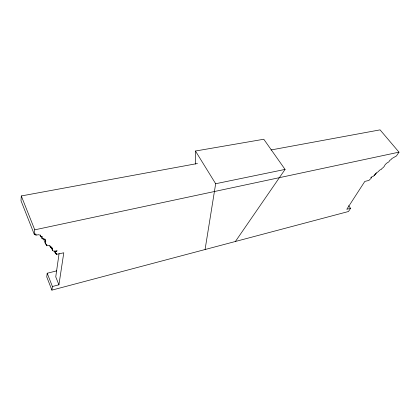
<?xml version="1.0" encoding="UTF-8"?>
<svg xmlns="http://www.w3.org/2000/svg" width="420" height="420" viewBox="0 0 420 420"><rect width="100%" height="100%" fill="white"/><g stroke="black" fill="none" stroke-linecap="round" stroke-linejoin="round"><path stroke-width="0.63" d="M195.405 164.057L195.468 151.022L263.786 139.246L285.065 169.417L235.4 241.484M197.458 163.511L21.299 195.956L21 200.739L34.335 234.497L36.031 234.129L35.931 235.137L38.63 234.712L40.551 235.358L40.987 236.828L42.346 236.528L42.105 238.786L44.158 239.064L45.449 239.957L45.759 241.306A5.465 2.903 -21.4 0 0 46.883 244.676L46.751 245.768L49.009 245.522L50.437 246.204L50.484 247.538L51.97 247.196L51.833 248.267L52.763 250.525A3.024 1.57 -21.8 0 0 55.356 251.055L57.02 250.761L55.493 251.837L55.083 252.761L56.054 253.412L56.427 254.363L63.782 252.788L58.926 284.802L52.411 286.508L51.907 290.131L348.485 211.507L350.569 208.309L348.642 205.727M34.335 234.497L34.76 229.834L21.299 195.956M56.742 270.858L47.203 273.247L46.746 276.917L51.907 290.131M59.068 253.622L55.75 276.854L58.926 284.802M205.076 249.522L215.66 183.734L195.468 151.022M271.021 149.961L380.069 129.869L399 152.155L396.454 155.946L391.933 158.513L390.742 159.899L390.038 160.052L388.794 161.915A4.342 1.722 -37.6 0 0 384.804 165.218A3.943 1.58 -37.4 0 1 381.927 168.509L381.329 169.417L379.948 169.932L377.654 172.19L376.845 172.373L373.48 176.19L371.012 177.235L371.39 177.681L371.075 178.369L369.584 179.728A0.919 0.367 -36.7 0 1 368.729 180.479L364.833 181.403L346.784 209.302L350.569 208.309M55.493 251.837L56.999 250.919M34.76 229.834L399 152.155M215.66 183.734L285.065 169.417M371.39 177.681L370.923 177.371M55.949 253.197L56.427 254.363M55.456 252.378L56.185 254.158M51.833 248.267L52.763 250.525L51.287 246.902M54.359 250.987L55.083 252.761M51.371 247.217L52.421 249.79M49.754 245.747L50.484 247.538M44.782 238.891L45.759 241.306M46.027 243.962L46.751 245.768M43.402 238.544L45.575 243.947M41.375 236.969L42.105 238.786M40.262 235.016L40.987 236.828M35.459 233.935L35.931 235.137M47.203 273.247L52.411 286.508M376.252 173.276A52.642 22.507 -36.6 0 1 374.157 175.586"/></g></svg>
